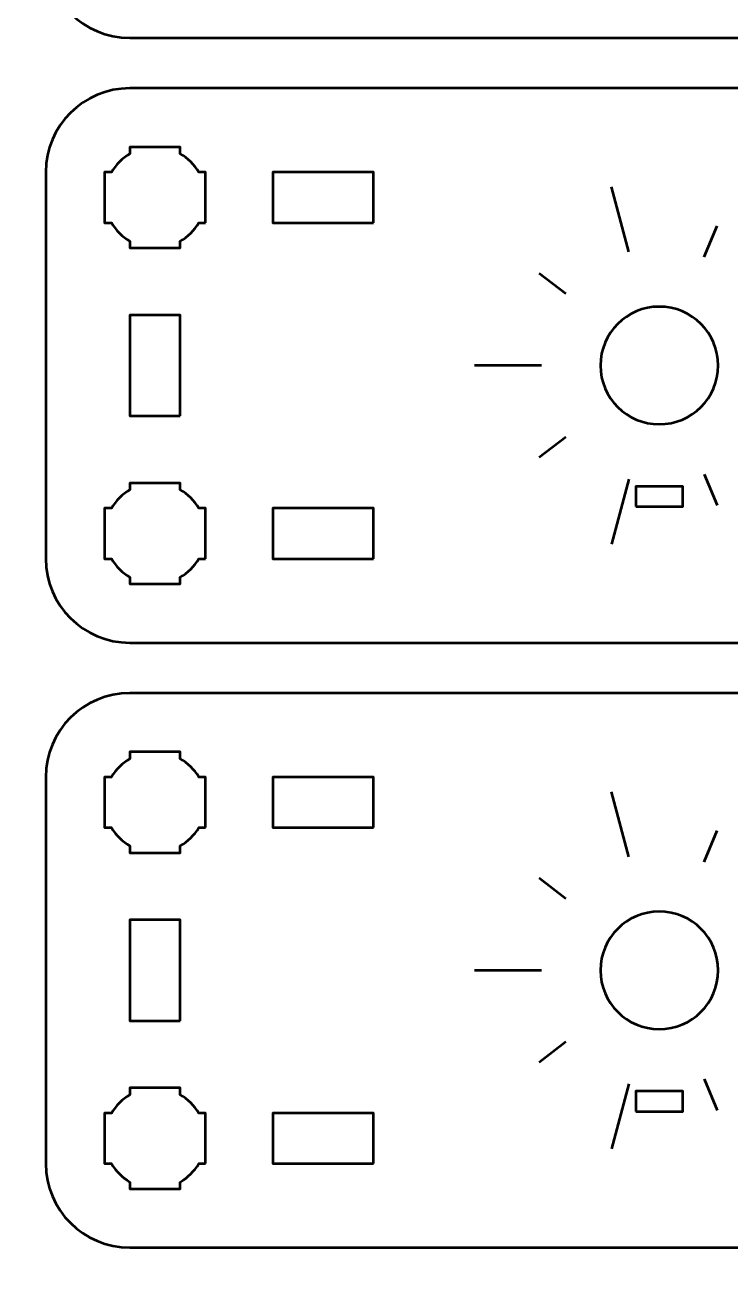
# Model space of a CAD drawing. Header units: centimetres. Extents: x -21 to 0, y -29.7 to 0.
# Drawn here: x -16.27 to -12.07, y -14.57 to -7.12 of the extents above; entities that cross this region are included whole.
import ezdxf

# ---------------------------------------------------------------- set-up
doc = ezdxf.new("R2010")
doc.units = ezdxf.units.CM
doc.header["$MEASUREMENT"] = 0
doc.layers.add('Layer 1', color=7, linetype='Continuous')

msp = doc.modelspace()

# ---------------------------------------------------------------- linework, layer by layer
at = {"layer": 'Layer 1', "color": 1, "lineweight": 53}
msp.add_open_spline([(-21.00003, -29.19995), (-21.00003, -29.19995), (-21.00003, -5.29992), (-21.00003, -5.29992), (-21.00003, -5.29992), (-21.00003, -5.21709), (-20.93286, -5.14992), (-20.85003, -5.14992), (-20.85003, -5.14992), (-20.7672, -5.14992), (-20.70003, -5.08275), (-20.70003, -4.99992), (-20.70003, -4.99992), (-20.70003, -4.91709), (-20.7672, -4.84992), (-20.85003, -4.84992), (-20.85003, -4.84992), (-20.93286, -4.84992), (-21.00003, -4.78275), (-21.00003, -4.69992), (-21.00003, -4.69992), (-21.00003, -4.61709), (-20.93286, -4.54992), (-20.85003, -4.54992), (-20.85003, -4.54992), (-20.7672, -4.54992), (-20.70003, -4.48275), (-20.70003, -4.39992), (-20.70003, -4.39992), (-20.70003, -4.31709), (-20.7672, -4.24992), (-20.85003, -4.24992), (-20.85003, -4.24992), (-20.93286, -4.24992), (-21.00003, -4.18275), (-21.00003, -4.09992), (-21.00003, -4.09992), (-21.00003, -4.01709), (-20.93286, -3.94992), (-20.85003, -3.94992), (-20.85003, -3.94992), (-20.7672, -3.94992), (-20.70003, -3.88275), (-20.70003, -3.79992), (-20.70003, -3.79992), (-20.70003, -3.71709), (-20.7672, -3.64992), (-20.85003, -3.64992), (-20.85003, -3.64992), (-20.93286, -3.64992), (-21.00003, -3.58275), (-21.00003, -3.49992), (-21.00003, -3.49992), (-21.00003, -3.41709), (-20.93286, -3.34992), (-20.85003, -3.34992), (-20.85003, -3.34992), (-20.7672, -3.34992), (-20.70003, -3.28275), (-20.70003, -3.19992), (-20.70003, -3.19992), (-20.70003, -3.11709), (-20.7672, -3.04992), (-20.85003, -3.04992), (-20.85003, -3.04992), (-20.93286, -3.04992), (-21.00003, -2.98275), (-21.00003, -2.89992), (-21.00003, -2.89992), (-21.00003, -2.81709), (-20.93286, -2.74992), (-20.85003, -2.74992), (-20.85003, -2.74992), (-20.7672, -2.74992), (-20.70003, -2.68275), (-20.70003, -2.59992), (-20.70003, -2.59992), (-20.70003, -2.51709), (-20.7672, -2.44992), (-20.85003, -2.44992), (-20.85003, -2.44992), (-20.93286, -2.44992), (-21.00003, -2.38275), (-21.00003, -2.29992), (-21.00003, -2.29992), (-21.00003, -2.21709), (-20.93286, -2.14992), (-20.85003, -2.14992), (-20.85003, -2.14992), (-20.7672, -2.14992), (-20.70003, -2.08275), (-20.70003, -1.99992), (-20.70003, -1.99992), (-20.70003, -1.91709), (-20.7672, -1.84992), (-20.85003, -1.84992), (-20.85003, -1.84992), (-20.93286, -1.84992), (-21.00003, -1.78275), (-21.00003, -1.69992), (-21.00003, -1.69992), (-21.00003, -1.61709), (-20.93286, -1.54992), (-20.85003, -1.54992), (-20.85003, -1.54992), (-20.7672, -1.54992), (-20.70003, -1.48275), (-20.70003, -1.39992), (-20.70003, -1.39992), (-20.70003, -1.31709), (-20.7672, -1.24992), (-20.85003, -1.24992), (-20.85003, -1.24992), (-20.93286, -1.24992), (-21.00003, -1.18275), (-21.00003, -1.09992), (-21.00003, -1.09992), (-21.00003, -1.09992), (-21.00003, -0.49992), (-21.00003, -0.49992), (-21.00003, -0.49992), (-21.00003, -0.22295), (-20.77694, 0.00004), (-20.49994, 0.00004), (-20.49994, 0.00004), (-20.49994, 0.00004), (-0.50008, 0.00004), (-0.50008, 0.00004), (-0.50008, 0.00004), (-0.22294, 0.00004), (0.00002, -0.22295), (0.00002, -0.49992), (0.00002, -0.49992), (0.00002, -0.49992), (0.00002, -29.19995), (0.00002, -29.19995), (0.00002, -29.19995), (0.00002, -29.47695), (-0.22294, -29.70004), (-0.50008, -29.70004), (-0.50008, -29.70004), (-0.50008, -29.70004), (-20.49994, -29.70004), (-20.49994, -29.70004), (-20.49994, -29.70004), (-20.77694, -29.70004), (-21.00003, -29.47695), (-21.00003, -29.19995)], degree=3, knots=[0, 0, 0, 0, 0.027027, 0.027027, 0.027027, 0.027027, 0.0540541, 0.0540541, 0.0540541, 0.0540541, 0.0810811, 0.0810811, 0.0810811, 0.0810811, 0.1081081, 0.1081081, 0.1081081, 0.1081081, 0.1351351, 0.1351351, 0.1351351, 0.1351351, 0.1621622, 0.1621622, 0.1621622, 0.1621622, 0.1891892, 0.1891892, 0.1891892, 0.1891892, 0.2162162, 0.2162162, 0.2162162, 0.2162162, 0.2432432, 0.2432432, 0.2432432, 0.2432432, 0.2702703, 0.2702703, 0.2702703, 0.2702703, 0.2972973, 0.2972973, 0.2972973, 0.2972973, 0.3243243, 0.3243243, 0.3243243, 0.3243243, 0.3513514, 0.3513514, 0.3513514, 0.3513514, 0.3783784, 0.3783784, 0.3783784, 0.3783784, 0.4054054, 0.4054054, 0.4054054, 0.4054054, 0.4324324, 0.4324324, 0.4324324, 0.4324324, 0.4594595, 0.4594595, 0.4594595, 0.4594595, 0.4864865, 0.4864865, 0.4864865, 0.4864865, 0.5135135, 0.5135135, 0.5135135, 0.5135135, 0.5405405, 0.5405405, 0.5405405, 0.5405405, 0.5675676, 0.5675676, 0.5675676, 0.5675676, 0.5945946, 0.5945946, 0.5945946, 0.5945946, 0.6216216, 0.6216216, 0.6216216, 0.6216216, 0.6486486, 0.6486486, 0.6486486, 0.6486486, 0.6756757, 0.6756757, 0.6756757, 0.6756757, 0.7027027, 0.7027027, 0.7027027, 0.7027027, 0.7297297, 0.7297297, 0.7297297, 0.7297297, 0.7567568, 0.7567568, 0.7567568, 0.7567568, 0.7837838, 0.7837838, 0.7837838, 0.7837838, 0.8108108, 0.8108108, 0.8108108, 0.8108108, 0.8378378, 0.8378378, 0.8378378, 0.8378378, 0.8648649, 0.8648649, 0.8648649, 0.8648649, 0.8918919, 0.8918919, 0.8918919, 0.8918919, 0.9189189, 0.9189189, 0.9189189, 0.9189189, 0.9459459, 0.9459459, 0.9459459, 0.9459459, 0.972973, 0.972973, 0.972973, 0.972973, 1, 1, 1, 1], dxfattribs=at)
at = {"layer": 'Layer 1', "color": 3, "lineweight": 53}
for points in [[(-9.35005, -7.19998), (-9.35005, -7.19998), (-15.64991, -7.19998), (-15.64991, -7.19998), (-15.64991, -7.19998), (-15.92704, -7.19998), (-16.15, -6.97688), (-16.15, -6.69988), (-16.15, -6.69988), (-16.15, -6.69988), (-16.15, -4.39996), (-16.15, -4.39996), (-16.15, -4.39996), (-16.15, -4.12295), (-15.92704, -3.9), (-15.64991, -3.9), (-15.64991, -3.9), (-15.64991, -3.9), (-9.35005, -3.9), (-9.35005, -3.9), (-9.35005, -3.9), (-9.07306, -3.9), (-8.84997, -4.12295), (-8.84997, -4.39996), (-8.84997, -4.39996), (-8.84997, -4.39996), (-8.84997, -6.69988), (-8.84997, -6.69988), (-8.84997, -6.69988), (-8.84997, -6.97688), (-9.07306, -7.19998), (-9.35005, -7.19998)], [(-9.35005, -10.79998), (-9.35005, -10.79998), (-15.64991, -10.79998), (-15.64991, -10.79998), (-15.64991, -10.79998), (-15.92704, -10.79998), (-16.15, -10.57688), (-16.15, -10.29988), (-16.15, -10.29988), (-16.15, -10.29988), (-16.15, -7.99996), (-16.15, -7.99996), (-16.15, -7.99996), (-16.15, -7.72295), (-15.92704, -7.5), (-15.64991, -7.5), (-15.64991, -7.5), (-15.64991, -7.5), (-9.35005, -7.5), (-9.35005, -7.5), (-9.35005, -7.5), (-9.07306, -7.5), (-8.84997, -7.72295), (-8.84997, -7.99996), (-8.84997, -7.99996), (-8.84997, -7.99996), (-8.84997, -10.29988), (-8.84997, -10.29988), (-8.84997, -10.29988), (-8.84997, -10.57688), (-9.07306, -10.79998), (-9.35005, -10.79998)], [(-9.35005, -14.39998), (-9.35005, -14.39998), (-15.64991, -14.39998), (-15.64991, -14.39998), (-15.64991, -14.39998), (-15.92704, -14.39998), (-16.15, -14.17688), (-16.15, -13.89988), (-16.15, -13.89988), (-16.15, -13.89988), (-16.15, -11.59996), (-16.15, -11.59996), (-16.15, -11.59996), (-16.15, -11.32295), (-15.92704, -11.1), (-15.64991, -11.1), (-15.64991, -11.1), (-15.64991, -11.1), (-9.35005, -11.1), (-9.35005, -11.1), (-9.35005, -11.1), (-9.07306, -11.1), (-8.84997, -11.32295), (-8.84997, -11.59996), (-8.84997, -11.59996), (-8.84997, -11.59996), (-8.84997, -13.89988), (-8.84997, -13.89988), (-8.84997, -13.89988), (-8.84997, -14.17688), (-9.07306, -14.39998), (-9.35005, -14.39998)]]:
    msp.add_open_spline(points, degree=3, knots=[0, 0, 0, 0, 0.125, 0.125, 0.125, 0.125, 0.25, 0.25, 0.25, 0.25, 0.375, 0.375, 0.375, 0.375, 0.5, 0.5, 0.5, 0.5, 0.625, 0.625, 0.625, 0.625, 0.75, 0.75, 0.75, 0.75, 0.875, 0.875, 0.875, 0.875, 1, 1, 1, 1], dxfattribs=at)
at = {"layer": 'Layer 1', "lineweight": 53}
for points, knots in [([(-15.19997, -8.30007), (-15.19997, -8.30007), (-15.24008, -8.30007), (-15.24008, -8.30007), (-15.24008, -8.30007), (-15.2664, -8.34555), (-15.30443, -8.38358), (-15.3499, -8.40989), (-15.3499, -8.40989), (-15.3499, -8.40989), (-15.3499, -8.45), (-15.3499, -8.45), (-15.3499, -8.45), (-15.3499, -8.45), (-15.49997, -8.45), (-15.49997, -8.45), (-15.49997, -8.45), (-15.49997, -8.45), (-15.6499, -8.45), (-15.6499, -8.45), (-15.6499, -8.45), (-15.6499, -8.45), (-15.6499, -8.40989), (-15.6499, -8.40989), (-15.6499, -8.40989), (-15.69552, -8.38358), (-15.73344, -8.34555), (-15.75976, -8.30007), (-15.75976, -8.30007), (-15.75976, -8.30007), (-15.79998, -8.30007), (-15.79998, -8.30007), (-15.79998, -8.30007), (-15.79998, -8.30007), (-15.79998, -8.15), (-15.79998, -8.15), (-15.79998, -8.15), (-15.79998, -8.15), (-15.79998, -8.00007), (-15.79998, -8.00007), (-15.79998, -8.00007), (-15.79998, -8.00007), (-15.75976, -8.00007), (-15.75976, -8.00007), (-15.75976, -8.00007), (-15.73344, -7.9546), (-15.69552, -7.91657), (-15.6499, -7.89025), (-15.6499, -7.89025), (-15.6499, -7.89025), (-15.6499, -7.85), (-15.6499, -7.85), (-15.6499, -7.85), (-15.6499, -7.85), (-15.49997, -7.85), (-15.49997, -7.85), (-15.49997, -7.85), (-15.49997, -7.85), (-15.3499, -7.85), (-15.3499, -7.85), (-15.3499, -7.85), (-15.3499, -7.85), (-15.3499, -7.89025), (-15.3499, -7.89025), (-15.3499, -7.89025), (-15.30443, -7.91657), (-15.2664, -7.9546), (-15.24008, -8.00007), (-15.24008, -8.00007), (-15.24008, -8.00007), (-15.19997, -8.00007), (-15.19997, -8.00007), (-15.19997, -8.00007), (-15.19997, -8.00007), (-15.19997, -8.15), (-15.19997, -8.15), (-15.19997, -8.15), (-15.19997, -8.15), (-15.19997, -8.30007), (-15.19997, -8.30007)], [0, 0, 0, 0, 0.05, 0.05, 0.05, 0.05, 0.1, 0.1, 0.1, 0.1, 0.15, 0.15, 0.15, 0.15, 0.2, 0.2, 0.2, 0.2, 0.25, 0.25, 0.25, 0.25, 0.3, 0.3, 0.3, 0.3, 0.35, 0.35, 0.35, 0.35, 0.4, 0.4, 0.4, 0.4, 0.45, 0.45, 0.45, 0.45, 0.5, 0.5, 0.5, 0.5, 0.55, 0.55, 0.55, 0.55, 0.6, 0.6, 0.6, 0.6, 0.65, 0.65, 0.65, 0.65, 0.7, 0.7, 0.7, 0.7, 0.75, 0.75, 0.75, 0.75, 0.8, 0.8, 0.8, 0.8, 0.85, 0.85, 0.85, 0.85, 0.9, 0.9, 0.9, 0.9, 0.95, 0.95, 0.95, 0.95, 1, 1, 1, 1]), ([(-14.19996, -8.29996), (-14.19996, -8.29996), (-14.79996, -8.29996), (-14.79996, -8.29996), (-14.79996, -8.29996), (-14.79996, -8.29996), (-14.79996, -7.99996), (-14.79996, -7.99996), (-14.79996, -7.99996), (-14.79996, -7.99996), (-14.19996, -7.99996), (-14.19996, -7.99996), (-14.19996, -7.99996), (-14.19996, -7.99996), (-14.19996, -8.29996), (-14.19996, -8.29996)], [0, 0, 0, 0, 0.25, 0.25, 0.25, 0.25, 0.5, 0.5, 0.5, 0.5, 0.75, 0.75, 0.75, 0.75, 1, 1, 1, 1]), ([(-15.34991, -9.44993), (-15.34991, -9.44993), (-15.64991, -9.44993), (-15.64991, -9.44993), (-15.64991, -9.44993), (-15.64991, -9.44993), (-15.64991, -8.84994), (-15.64991, -8.84994), (-15.64991, -8.84994), (-15.64991, -8.84994), (-15.34991, -8.84994), (-15.34991, -8.84994), (-15.34991, -8.84994), (-15.34991, -8.84994), (-15.34991, -9.44993), (-15.34991, -9.44993)], [0, 0, 0, 0, 0.25, 0.25, 0.25, 0.25, 0.5, 0.5, 0.5, 0.5, 0.75, 0.75, 0.75, 0.75, 1, 1, 1, 1]), ([(-15.19997, -10.30007), (-15.19997, -10.30007), (-15.24008, -10.30007), (-15.24008, -10.30007), (-15.24008, -10.30007), (-15.2664, -10.34555), (-15.30443, -10.38358), (-15.3499, -10.40989), (-15.3499, -10.40989), (-15.3499, -10.40989), (-15.3499, -10.45), (-15.3499, -10.45), (-15.3499, -10.45), (-15.3499, -10.45), (-15.49997, -10.45), (-15.49997, -10.45), (-15.49997, -10.45), (-15.49997, -10.45), (-15.6499, -10.45), (-15.6499, -10.45), (-15.6499, -10.45), (-15.6499, -10.45), (-15.6499, -10.40989), (-15.6499, -10.40989), (-15.6499, -10.40989), (-15.69552, -10.38358), (-15.73344, -10.34555), (-15.75976, -10.30007), (-15.75976, -10.30007), (-15.75976, -10.30007), (-15.79998, -10.30007), (-15.79998, -10.30007), (-15.79998, -10.30007), (-15.79998, -10.30007), (-15.79998, -10.15), (-15.79998, -10.15), (-15.79998, -10.15), (-15.79998, -10.15), (-15.79998, -10.00007), (-15.79998, -10.00007), (-15.79998, -10.00007), (-15.79998, -10.00007), (-15.75976, -10.00007), (-15.75976, -10.00007), (-15.75976, -10.00007), (-15.73344, -9.9546), (-15.69552, -9.91657), (-15.6499, -9.89025), (-15.6499, -9.89025), (-15.6499, -9.89025), (-15.6499, -9.85), (-15.6499, -9.85), (-15.6499, -9.85), (-15.6499, -9.85), (-15.49997, -9.85), (-15.49997, -9.85), (-15.49997, -9.85), (-15.49997, -9.85), (-15.3499, -9.85), (-15.3499, -9.85), (-15.3499, -9.85), (-15.3499, -9.85), (-15.3499, -9.89025), (-15.3499, -9.89025), (-15.3499, -9.89025), (-15.30443, -9.91657), (-15.2664, -9.9546), (-15.24008, -10.00007), (-15.24008, -10.00007), (-15.24008, -10.00007), (-15.19997, -10.00007), (-15.19997, -10.00007), (-15.19997, -10.00007), (-15.19997, -10.00007), (-15.19997, -10.15), (-15.19997, -10.15), (-15.19997, -10.15), (-15.19997, -10.15), (-15.19997, -10.30007), (-15.19997, -10.30007)], [0, 0, 0, 0, 0.05, 0.05, 0.05, 0.05, 0.1, 0.1, 0.1, 0.1, 0.15, 0.15, 0.15, 0.15, 0.2, 0.2, 0.2, 0.2, 0.25, 0.25, 0.25, 0.25, 0.3, 0.3, 0.3, 0.3, 0.35, 0.35, 0.35, 0.35, 0.4, 0.4, 0.4, 0.4, 0.45, 0.45, 0.45, 0.45, 0.5, 0.5, 0.5, 0.5, 0.55, 0.55, 0.55, 0.55, 0.6, 0.6, 0.6, 0.6, 0.65, 0.65, 0.65, 0.65, 0.7, 0.7, 0.7, 0.7, 0.75, 0.75, 0.75, 0.75, 0.8, 0.8, 0.8, 0.8, 0.85, 0.85, 0.85, 0.85, 0.9, 0.9, 0.9, 0.9, 0.95, 0.95, 0.95, 0.95, 1, 1, 1, 1]), ([(-14.19996, -10.29988), (-14.19996, -10.29988), (-14.79996, -10.29988), (-14.79996, -10.29988), (-14.79996, -10.29988), (-14.79996, -10.29988), (-14.79996, -9.99988), (-14.79996, -9.99988), (-14.79996, -9.99988), (-14.79996, -9.99988), (-14.19996, -9.99988), (-14.19996, -9.99988), (-14.19996, -9.99988), (-14.19996, -9.99988), (-14.19996, -10.29988), (-14.19996, -10.29988)], [0, 0, 0, 0, 0.25, 0.25, 0.25, 0.25, 0.5, 0.5, 0.5, 0.5, 0.75, 0.75, 0.75, 0.75, 1, 1, 1, 1]), ([(-15.19997, -11.90007), (-15.19997, -11.90007), (-15.24008, -11.90007), (-15.24008, -11.90007), (-15.24008, -11.90007), (-15.2664, -11.94555), (-15.30443, -11.98358), (-15.3499, -12.00989), (-15.3499, -12.00989), (-15.3499, -12.00989), (-15.3499, -12.05), (-15.3499, -12.05), (-15.3499, -12.05), (-15.3499, -12.05), (-15.49997, -12.05), (-15.49997, -12.05), (-15.49997, -12.05), (-15.49997, -12.05), (-15.6499, -12.05), (-15.6499, -12.05), (-15.6499, -12.05), (-15.6499, -12.05), (-15.6499, -12.00989), (-15.6499, -12.00989), (-15.6499, -12.00989), (-15.69552, -11.98358), (-15.73344, -11.94555), (-15.75976, -11.90007), (-15.75976, -11.90007), (-15.75976, -11.90007), (-15.79998, -11.90007), (-15.79998, -11.90007), (-15.79998, -11.90007), (-15.79998, -11.90007), (-15.79998, -11.75), (-15.79998, -11.75), (-15.79998, -11.75), (-15.79998, -11.75), (-15.79998, -11.60007), (-15.79998, -11.60007), (-15.79998, -11.60007), (-15.79998, -11.60007), (-15.75976, -11.60007), (-15.75976, -11.60007), (-15.75976, -11.60007), (-15.73344, -11.5546), (-15.69552, -11.51657), (-15.6499, -11.49025), (-15.6499, -11.49025), (-15.6499, -11.49025), (-15.6499, -11.45), (-15.6499, -11.45), (-15.6499, -11.45), (-15.6499, -11.45), (-15.49997, -11.45), (-15.49997, -11.45), (-15.49997, -11.45), (-15.49997, -11.45), (-15.3499, -11.45), (-15.3499, -11.45), (-15.3499, -11.45), (-15.3499, -11.45), (-15.3499, -11.49025), (-15.3499, -11.49025), (-15.3499, -11.49025), (-15.30443, -11.51657), (-15.2664, -11.5546), (-15.24008, -11.60007), (-15.24008, -11.60007), (-15.24008, -11.60007), (-15.19997, -11.60007), (-15.19997, -11.60007), (-15.19997, -11.60007), (-15.19997, -11.60007), (-15.19997, -11.75), (-15.19997, -11.75), (-15.19997, -11.75), (-15.19997, -11.75), (-15.19997, -11.90007), (-15.19997, -11.90007)], [0, 0, 0, 0, 0.05, 0.05, 0.05, 0.05, 0.1, 0.1, 0.1, 0.1, 0.15, 0.15, 0.15, 0.15, 0.2, 0.2, 0.2, 0.2, 0.25, 0.25, 0.25, 0.25, 0.3, 0.3, 0.3, 0.3, 0.35, 0.35, 0.35, 0.35, 0.4, 0.4, 0.4, 0.4, 0.45, 0.45, 0.45, 0.45, 0.5, 0.5, 0.5, 0.5, 0.55, 0.55, 0.55, 0.55, 0.6, 0.6, 0.6, 0.6, 0.65, 0.65, 0.65, 0.65, 0.7, 0.7, 0.7, 0.7, 0.75, 0.75, 0.75, 0.75, 0.8, 0.8, 0.8, 0.8, 0.85, 0.85, 0.85, 0.85, 0.9, 0.9, 0.9, 0.9, 0.95, 0.95, 0.95, 0.95, 1, 1, 1, 1]), ([(-14.19996, -11.89996), (-14.19996, -11.89996), (-14.79996, -11.89996), (-14.79996, -11.89996), (-14.79996, -11.89996), (-14.79996, -11.89996), (-14.79996, -11.59996), (-14.79996, -11.59996), (-14.79996, -11.59996), (-14.79996, -11.59996), (-14.19996, -11.59996), (-14.19996, -11.59996), (-14.19996, -11.59996), (-14.19996, -11.59996), (-14.19996, -11.89996), (-14.19996, -11.89996)], [0, 0, 0, 0, 0.25, 0.25, 0.25, 0.25, 0.5, 0.5, 0.5, 0.5, 0.75, 0.75, 0.75, 0.75, 1, 1, 1, 1]), ([(-15.34991, -13.04993), (-15.34991, -13.04993), (-15.64991, -13.04993), (-15.64991, -13.04993), (-15.64991, -13.04993), (-15.64991, -13.04993), (-15.64991, -12.44994), (-15.64991, -12.44994), (-15.64991, -12.44994), (-15.64991, -12.44994), (-15.34991, -12.44994), (-15.34991, -12.44994), (-15.34991, -12.44994), (-15.34991, -12.44994), (-15.34991, -13.04993), (-15.34991, -13.04993)], [0, 0, 0, 0, 0.25, 0.25, 0.25, 0.25, 0.5, 0.5, 0.5, 0.5, 0.75, 0.75, 0.75, 0.75, 1, 1, 1, 1]), ([(-15.19997, -13.90007), (-15.19997, -13.90007), (-15.24008, -13.90007), (-15.24008, -13.90007), (-15.24008, -13.90007), (-15.2664, -13.94555), (-15.30443, -13.98358), (-15.3499, -14.00989), (-15.3499, -14.00989), (-15.3499, -14.00989), (-15.3499, -14.05), (-15.3499, -14.05), (-15.3499, -14.05), (-15.3499, -14.05), (-15.49997, -14.05), (-15.49997, -14.05), (-15.49997, -14.05), (-15.49997, -14.05), (-15.6499, -14.05), (-15.6499, -14.05), (-15.6499, -14.05), (-15.6499, -14.05), (-15.6499, -14.00989), (-15.6499, -14.00989), (-15.6499, -14.00989), (-15.69552, -13.98358), (-15.73344, -13.94555), (-15.75976, -13.90007), (-15.75976, -13.90007), (-15.75976, -13.90007), (-15.79998, -13.90007), (-15.79998, -13.90007), (-15.79998, -13.90007), (-15.79998, -13.90007), (-15.79998, -13.75), (-15.79998, -13.75), (-15.79998, -13.75), (-15.79998, -13.75), (-15.79998, -13.60007), (-15.79998, -13.60007), (-15.79998, -13.60007), (-15.79998, -13.60007), (-15.75976, -13.60007), (-15.75976, -13.60007), (-15.75976, -13.60007), (-15.73344, -13.5546), (-15.69552, -13.51657), (-15.6499, -13.49025), (-15.6499, -13.49025), (-15.6499, -13.49025), (-15.6499, -13.45), (-15.6499, -13.45), (-15.6499, -13.45), (-15.6499, -13.45), (-15.49997, -13.45), (-15.49997, -13.45), (-15.49997, -13.45), (-15.49997, -13.45), (-15.3499, -13.45), (-15.3499, -13.45), (-15.3499, -13.45), (-15.3499, -13.45), (-15.3499, -13.49025), (-15.3499, -13.49025), (-15.3499, -13.49025), (-15.30443, -13.51657), (-15.2664, -13.5546), (-15.24008, -13.60007), (-15.24008, -13.60007), (-15.24008, -13.60007), (-15.19997, -13.60007), (-15.19997, -13.60007), (-15.19997, -13.60007), (-15.19997, -13.60007), (-15.19997, -13.75), (-15.19997, -13.75), (-15.19997, -13.75), (-15.19997, -13.75), (-15.19997, -13.90007), (-15.19997, -13.90007)], [0, 0, 0, 0, 0.05, 0.05, 0.05, 0.05, 0.1, 0.1, 0.1, 0.1, 0.15, 0.15, 0.15, 0.15, 0.2, 0.2, 0.2, 0.2, 0.25, 0.25, 0.25, 0.25, 0.3, 0.3, 0.3, 0.3, 0.35, 0.35, 0.35, 0.35, 0.4, 0.4, 0.4, 0.4, 0.45, 0.45, 0.45, 0.45, 0.5, 0.5, 0.5, 0.5, 0.55, 0.55, 0.55, 0.55, 0.6, 0.6, 0.6, 0.6, 0.65, 0.65, 0.65, 0.65, 0.7, 0.7, 0.7, 0.7, 0.75, 0.75, 0.75, 0.75, 0.8, 0.8, 0.8, 0.8, 0.85, 0.85, 0.85, 0.85, 0.9, 0.9, 0.9, 0.9, 0.95, 0.95, 0.95, 0.95, 1, 1, 1, 1]), ([(-14.19996, -13.89988), (-14.19996, -13.89988), (-14.79996, -13.89988), (-14.79996, -13.89988), (-14.79996, -13.89988), (-14.79996, -13.89988), (-14.79996, -13.59988), (-14.79996, -13.59988), (-14.79996, -13.59988), (-14.79996, -13.59988), (-14.19996, -13.59988), (-14.19996, -13.59988), (-14.19996, -13.59988), (-14.19996, -13.59988), (-14.19996, -13.89988), (-14.19996, -13.89988)], [0, 0, 0, 0, 0.25, 0.25, 0.25, 0.25, 0.5, 0.5, 0.5, 0.5, 0.75, 0.75, 0.75, 0.75, 1, 1, 1, 1])]:
    msp.add_open_spline(points, degree=3, knots=knots, dxfattribs=at)
at = {"layer": 'Layer 1', "color": 5, "lineweight": 53}
for points in [[(-12.68114, -8.47385), (-12.68114, -8.47385), (-12.78467, -8.08748), (-12.78467, -8.08748)], [(-12.23209, -8.50328), (-12.23209, -8.50328), (-12.15555, -8.31851), (-12.15555, -8.31851)], [(-13.05532, -8.72387), (-13.05532, -8.72387), (-13.21399, -8.60211), (-13.21399, -8.60211)], [(-13.19997, -9.15), (-13.19997, -9.15), (-13.59997, -9.15), (-13.59997, -9.15)], [(-13.05532, -9.57613), (-13.05532, -9.57613), (-13.21399, -9.69789), (-13.21399, -9.69789)], [(-12.68114, -9.82615), (-12.68114, -9.82615), (-12.78467, -10.21252), (-12.78467, -10.21252)], [(-12.23209, -9.79672), (-12.23209, -9.79672), (-12.15555, -9.98149), (-12.15555, -9.98149)], [(-12.68114, -12.07385), (-12.68114, -12.07385), (-12.78467, -11.68748), (-12.78467, -11.68748)], [(-12.23209, -12.10328), (-12.23209, -12.10328), (-12.15555, -11.91851), (-12.15555, -11.91851)], [(-13.05532, -12.32387), (-13.05532, -12.32387), (-13.21399, -12.20211), (-13.21399, -12.20211)], [(-13.19997, -12.75), (-13.19997, -12.75), (-13.59997, -12.75), (-13.59997, -12.75)], [(-13.05532, -13.17613), (-13.05532, -13.17613), (-13.21399, -13.29789), (-13.21399, -13.29789)], [(-12.23209, -13.39672), (-12.23209, -13.39672), (-12.15555, -13.58149), (-12.15555, -13.58149)], [(-12.68114, -13.42615), (-12.68114, -13.42615), (-12.78467, -13.81252), (-12.78467, -13.81252)]]:
    msp.add_open_spline(points, degree=3, dxfattribs=at)
at = {"layer": 'Layer 1', "color": 250, "lineweight": 53}
for points in [[(-12.84997, -9.15), (-12.84997, -8.95674), (-12.69323, -8.8), (-12.49997, -8.8), (-12.49997, -8.8), (-12.30671, -8.8), (-12.14997, -8.95674), (-12.14997, -9.15), (-12.14997, -9.15), (-12.14997, -9.34326), (-12.30671, -9.5), (-12.49997, -9.5), (-12.49997, -9.5), (-12.69323, -9.5), (-12.84997, -9.34326), (-12.84997, -9.15)], [(-12.63997, -9.99), (-12.63997, -9.99), (-12.63997, -9.87), (-12.63997, -9.87), (-12.63997, -9.87), (-12.63997, -9.87), (-12.35997, -9.87), (-12.35997, -9.87), (-12.35997, -9.87), (-12.35997, -9.87), (-12.35997, -9.99), (-12.35997, -9.99), (-12.35997, -9.99), (-12.35997, -9.99), (-12.63997, -9.99), (-12.63997, -9.99)], [(-12.84997, -12.75), (-12.84997, -12.55674), (-12.69323, -12.4), (-12.49997, -12.4), (-12.49997, -12.4), (-12.30671, -12.4), (-12.14997, -12.55674), (-12.14997, -12.75), (-12.14997, -12.75), (-12.14997, -12.94326), (-12.30671, -13.1), (-12.49997, -13.1), (-12.49997, -13.1), (-12.69323, -13.1), (-12.84997, -12.94326), (-12.84997, -12.75)], [(-12.63997, -13.59), (-12.63997, -13.59), (-12.63997, -13.47), (-12.63997, -13.47), (-12.63997, -13.47), (-12.63997, -13.47), (-12.35997, -13.47), (-12.35997, -13.47), (-12.35997, -13.47), (-12.35997, -13.47), (-12.35997, -13.59), (-12.35997, -13.59), (-12.35997, -13.59), (-12.35997, -13.59), (-12.63997, -13.59), (-12.63997, -13.59)]]:
    msp.add_open_spline(points, degree=3, knots=[0, 0, 0, 0, 0.25, 0.25, 0.25, 0.25, 0.5, 0.5, 0.5, 0.5, 0.75, 0.75, 0.75, 0.75, 1, 1, 1, 1], dxfattribs=at)

doc.saveas('drawing.dxf')
